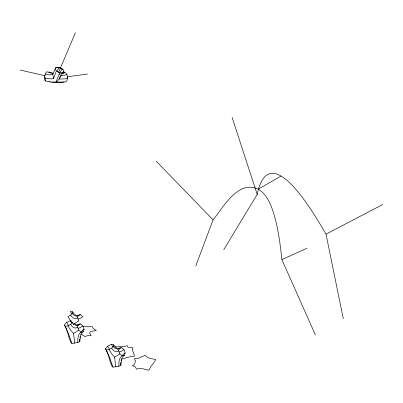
<?xml version="1.0" encoding="UTF-8"?>
<svg xmlns="http://www.w3.org/2000/svg" width="403" height="403" viewBox="0 0 403 403"><rect width="100%" height="100%" fill="white"/><g stroke="black" fill="none" stroke-linecap="round" stroke-linejoin="round"><path stroke-width="0.6" d="M70.006 339.925L71.049 342.797L71.936 343.416L77.779 342.555C77.885 339.089 77.537 334.802 80.6 332.435A4.675 2.912 -74.3 0 1 81.169 332.117L83.34 331.785L84.131 329.301L82.882 325.876L80.278 323.836L78.132 324.435L76.953 325.483A1.98 1.632 29.5 0 1 76.263 325.564M111.057 363.627L112.099 366.498L112.986 367.118L118.83 366.256C118.935 362.791 118.588 358.504 121.651 356.136A4.675 2.912 -74.3 0 1 122.22 355.814L124.391 355.486L125.182 352.998L123.933 349.577L121.328 347.537L119.182 348.137L118.003 349.184A1.98 1.632 29.5 0 1 117.313 349.265L115.132 348.071M79.844 338.903L79.789 341.638L77.779 342.555M120.895 362.604L120.84 365.34L118.83 366.256M79.789 341.638L79.88 340.464M120.84 365.34L120.93 364.166M79.97 337.356L80.086 336.334M121.076 360.544L121.207 359.526M80.278 337.17L80.993 334.314L82.474 332.284A5.43 4.408 59.1 0 1 83.335 331.775M121.328 360.871L122.044 358.015L123.525 355.985A5.43 4.408 59.1 0 1 124.386 355.476M63.563 73.109L62.53 72.842L65.704 72.787L66.948 74.55L67.679 77.653L66.747 81.114L65.885 81.749L63.231 82.091L56.032 82.026L59.16 74.228L59.453 72.676L56.344 70.893L55.181 68.853L55.962 67.497L59.437 67.331L62.898 69.205L63.956 71.19C60.929 74.57 60.118 79.547 56.032 82.026L51.584 82.172L45.645 81.053L44.798 80.293L44.496 76.897L45.297 73.976L46.345 71.941L47.292 71.87L50.158 72.933L53.176 73.346L55.181 68.853M71.784 313.584L70.233 311.454L72.354 311.67L72.384 313.146L70.681 315.055C72.031 318.662 78.242 321.161 78.132 315.166L80.278 314.567L82.882 316.607L80.464 318.239L78.157 319.04M72.384 322.415L70.681 324.324C72.031 327.931 78.242 330.43 78.132 324.435M112.986 367.118L109.012 355.889L105.536 348.625L107.732 346.086L111.283 344.424L113.404 344.641L113.434 346.117L111.732 348.026C113.082 351.633 119.293 354.126 119.182 348.137M56.344 70.893L53.534 78.565L51.141 78.897L47.499 78.615L45.091 78.016L44.496 76.897M223.736 249.769L257.195 194.407C269.945 135.045 316.476 218.043 326.017 234.143L343.285 318.788M53.534 78.565L52.858 74.469L53.211 73.356M60.369 75.804L59.312 79.074L66.001 78.766L67.029 78.56L67.679 77.653M195.808 265.894L213.071 219.877C223.186 207.459 238.329 179.411 258.252 189.214C266.071 193.576 269.788 202.382 272.72 210.391C277.999 226.295 280.085 243.024 281.899 259.613L315.358 334.913M55.372 69.467L55.962 67.497M58.526 72.53L75.386 32.744M57.145 71.311L58.903 67.719L59.437 67.331M81.028 332.389L82.56 330.369M122.079 356.086L123.61 354.071A7.753 4.851 -4.4 0 1 124.572 353.31M78.132 315.166L76.953 316.214A1.98 1.632 29.5 0 1 76.263 316.295L74.081 315.106M62.898 69.205L62.117 69.22L59.563 72.782M61.961 73.583L63.956 71.19M80.278 314.567C78.409 317.524 75.018 315.121 73.507 313.116M80.278 323.836C78.928 326.148 75.96 325.241 74.59 323.463M121.328 347.537C119.464 350.494 116.069 348.091 114.563 346.081M71.296 320.833L70.233 320.723L66.681 322.385L64.485 324.924L67.961 332.188L71.936 343.416M82.882 325.876L80.464 327.508L78.157 328.309M123.933 349.577L121.515 351.209L119.207 352.01M81.169 332.112L78.781 330.153L73.522 333.488L74.767 343.245M122.22 355.809L119.837 353.849L114.573 357.184L115.817 366.947M83.552 329.629L84.131 329.301M124.603 353.33L125.182 352.998M258.252 189.214L280.836 176.176M70.681 315.055L67.941 316.632L70.59 320.783L73.522 324.219L78.781 320.884L77.557 317.74M65.276 326.309L67.941 325.901L70.681 324.324M106.327 350.011L108.991 349.603L111.732 348.026M66.948 74.55L63.921 75.416L60.546 75.255M326.017 234.143L382.85 204.447M281.899 259.613L306.98 248.248M64.782 72.661L62.339 73.512M52.858 74.469L49.03 74.938L45.297 73.976M59.16 74.228L62.369 73.381M121.57 359.179L127.318 357.451A43.474 25.097 0 0 1 129.015 357.028L130.693 356.675A21.475 12.397 0 0 1 132.375 356.413L134.602 356.126L132.285 349.582L133.076 347.804L131.59 347.729A12.07 6.967 0 0 1 131 347.683A13.329 7.692 0 0 1 129.63 347.522L127.726 346.993L127.454 345.673L124.285 346.504L114.774 346.948M64.127 82.016L59.488 82.449L51.916 82.096M67.16 76.792L87.461 74.031M59.453 72.676L63.17 72.56M56.047 67.714L58.903 67.719L62.117 69.22M83.089 326.642L88.741 326.788L92.196 326.465L93.113 328.455L96.357 330.46L92.796 331.049L89.894 332.057L89.919 333.921L91.154 335.744L87.209 335.714L85.209 336.616L80.847 334.112M76.263 325.584L74.081 324.375M49.383 81.668L50.229 81.834M20.15 70.036L45.121 75.779M52.874 73.25L48.839 71.87M114.573 357.184L111.641 353.753L108.991 349.603M73.522 333.488L70.59 330.052L67.941 325.901M156.238 161.22L213.071 219.877M113.183 346.978L111.283 344.424M71.784 322.853L70.233 320.723M107.732 346.086L109.692 349.532M66.681 322.385L68.641 325.831M106.765 351.028L109.898 360.015M65.714 327.327L68.848 336.314M118.608 350.711L119.837 353.849M77.557 327.009L78.781 330.153M232.108 117.419L257.195 194.407M45.091 78.016L45.645 81.053M120.467 364A59.432 46.169 55.6 0 1 120.608 362.76M121.202 362.997A64.339 48.053 59.9 0 1 121.469 360.932M110.931 363.667A88.373 84.031 0.2 0 1 109.782 360.045M105.425 348.701A32.683 29.505 -70.6 0 1 106.639 351.104M114.895 348.273A8.846 6.539 34.4 0 1 113.157 346.207M114.674 346.006A14.332 11.904 21.5 0 1 113.52 344.585M82.529 330.354A7.753 4.851 -4.4 0 1 83.522 329.609M79.416 340.298A59.432 46.169 55.6 0 1 79.557 339.059M80.152 339.301A64.339 48.053 59.9 0 1 80.419 337.235M69.88 339.966A88.373 84.031 0.2 0 1 68.732 336.344M64.374 324.999A32.683 29.505 -70.6 0 1 65.588 327.402M73.845 324.571A8.846 6.539 34.4 0 1 73.21 323.931M72.439 322.989A8.846 6.539 34.4 0 1 72.268 322.748M73.845 315.302A8.846 6.539 34.4 0 1 72.107 313.237M73.623 313.04A14.332 11.904 21.5 0 1 72.469 311.615M135.257 360.569L135.111 362.514L134.365 364.377L132.29 365.899L134.698 366.277L135.599 367.254A15.828 9.138 0 0 1 136.133 368.538L136.38 369.213L139.116 368.407L142.224 368.619L148.919 370.256L150.5 367.032L153.624 362.992A60.727 35.061 0 0 0 154.329 361.919L155.775 359.451C152.097 358.751 147.629 358.589 145.181 355.34L137.448 358.66L134.305 358.7L135.257 360.569"/></g></svg>
